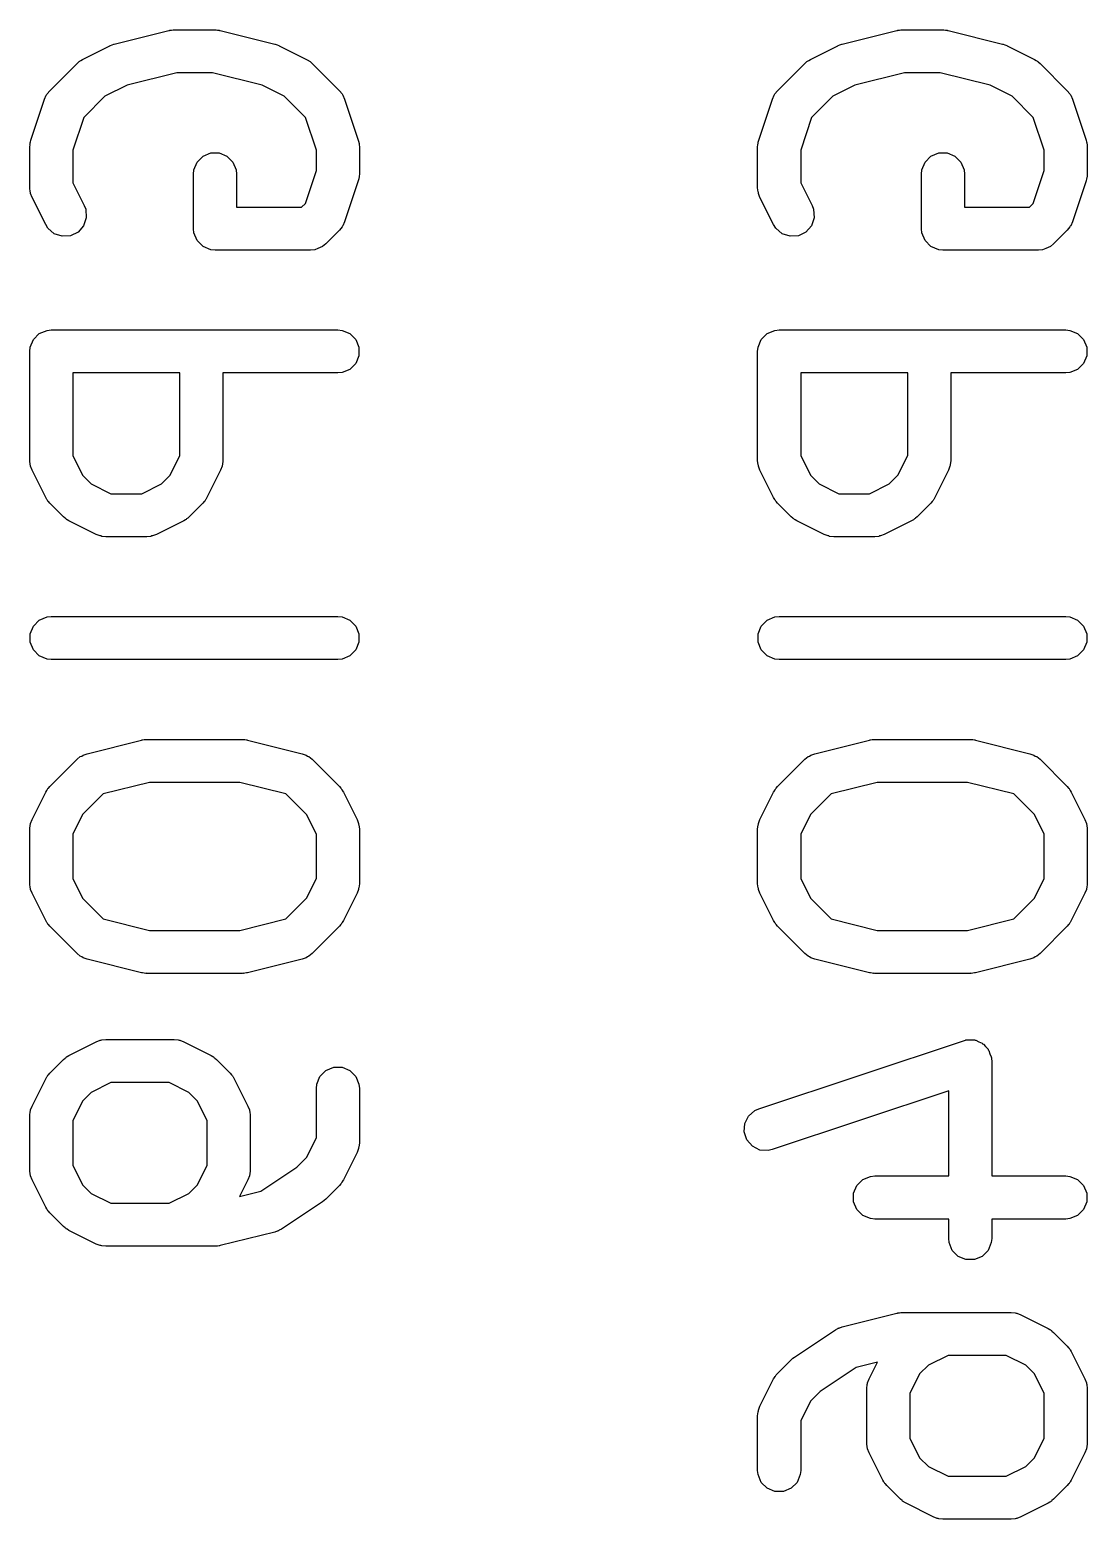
# Model space of a CAD drawing. Extents: x 2.6 to 14.1, y -9.2 to -3.9.
# Drawn here: x 3.5667 to 3.712, y -8.5861 to -8.3815 of the extents above; entities that cross this region are included whole.
import ezdxf

# ---------------------------------------------------------------- set-up
doc = ezdxf.new("R2010")
doc.units = 0
doc.header["$MEASUREMENT"] = 0
doc.layers.add('BLACK', color=7, linetype='CONTINUOUS')

msp = doc.modelspace()

# ---------------------------------------------------------------- linework, layer by layer
at = {"layer": 'BLACK', "linetype": 'CONTINUOUS'}
for p, q in [((3.5783, -8.38346), (3.5858, -8.38158)), ((3.5858, -8.38158), (3.5859, -8.38157)), ((3.5859, -8.38157), (3.58594, -8.38155)), ((3.58594, -8.38155), (3.58616, -8.38153)), ((3.58616, -8.38153), (3.58637, -8.3815)), ((3.58637, -8.3815), (3.58641, -8.3815)), ((3.58641, -8.3815), (3.58652, -8.38149)), ((3.58652, -8.38149), (3.59214, -8.38149)), ((3.59214, -8.38149), (3.59224, -8.3815)), ((3.59224, -8.3815), (3.59228, -8.3815)), ((3.59228, -8.3815), (3.5925, -8.38153)), ((3.5925, -8.38153), (3.59272, -8.38155)), ((3.59272, -8.38155), (3.59276, -8.38157)), ((3.59276, -8.38157), (3.59286, -8.38158)), ((3.59286, -8.38158), (3.60035, -8.38346)), ((3.6783, -8.38346), (3.6858, -8.38158)), ((3.6858, -8.38158), (3.6859, -8.38157)), ((3.6859, -8.38157), (3.68594, -8.38155)), ((3.68594, -8.38155), (3.68616, -8.38153)), ((3.68616, -8.38153), (3.68637, -8.3815)), ((3.68637, -8.3815), (3.68641, -8.3815)), ((3.68641, -8.3815), (3.68652, -8.38149)), ((3.68652, -8.38149), (3.69214, -8.38149)), ((3.69214, -8.38149), (3.69224, -8.3815)), ((3.69224, -8.3815), (3.69228, -8.3815)), ((3.69228, -8.3815), (3.6925, -8.38153)), ((3.6925, -8.38153), (3.69272, -8.38155)), ((3.69272, -8.38155), (3.69276, -8.38157)), ((3.69276, -8.38157), (3.69286, -8.38158)), ((3.69286, -8.38158), (3.70035, -8.38346)), ((3.57395, -8.38556), (3.5777, -8.38368)), ((3.5777, -8.38368), (3.57774, -8.38366)), ((3.57774, -8.38366), (3.57776, -8.38365)), ((3.57776, -8.38365), (3.578, -8.38357)), ((3.578, -8.38357), (3.57824, -8.38347)), ((3.57824, -8.38347), (3.57826, -8.38347)), ((3.57826, -8.38347), (3.5783, -8.38346)), ((3.60035, -8.38346), (3.6004, -8.38347)), ((3.6004, -8.38347), (3.60042, -8.38347)), ((3.60042, -8.38347), (3.60066, -8.38357)), ((3.60066, -8.38357), (3.6009, -8.38365)), ((3.6009, -8.38365), (3.60092, -8.38366)), ((3.60092, -8.38366), (3.60096, -8.38368)), ((3.60096, -8.38368), (3.60471, -8.38556)), ((3.67395, -8.38556), (3.6777, -8.38368)), ((3.6777, -8.38368), (3.67774, -8.38366)), ((3.67774, -8.38366), (3.67776, -8.38365)), ((3.67776, -8.38365), (3.678, -8.38357)), ((3.678, -8.38357), (3.67824, -8.38347)), ((3.67824, -8.38347), (3.67826, -8.38347)), ((3.67826, -8.38347), (3.6783, -8.38346)), ((3.70035, -8.38346), (3.7004, -8.38347)), ((3.7004, -8.38347), (3.70042, -8.38347)), ((3.70042, -8.38347), (3.70066, -8.38357)), ((3.70066, -8.38357), (3.7009, -8.38365)), ((3.7009, -8.38365), (3.70092, -8.38366)), ((3.70092, -8.38366), (3.70096, -8.38368)), ((3.70096, -8.38368), (3.70471, -8.38556)), ((3.57355, -8.38581), (3.57363, -8.38574)), ((3.57363, -8.38574), (3.5737, -8.38571)), ((3.5737, -8.38571), (3.57395, -8.38556)), ((3.60471, -8.38556), (3.60496, -8.38571)), ((3.60496, -8.38571), (3.60503, -8.38574)), ((3.60503, -8.38574), (3.60511, -8.38581)), ((3.67355, -8.38581), (3.67363, -8.38574)), ((3.67363, -8.38574), (3.6737, -8.38571)), ((3.6737, -8.38571), (3.67395, -8.38556)), ((3.70471, -8.38556), (3.70496, -8.38571)), ((3.70496, -8.38571), (3.70503, -8.38574)), ((3.70503, -8.38574), (3.70511, -8.38581)), ((3.56943, -8.38986), (3.57318, -8.38611)), ((3.57318, -8.38611), (3.57341, -8.38592)), ((3.57341, -8.38592), (3.57346, -8.38586)), ((3.57346, -8.38586), (3.57355, -8.38581)), ((3.58688, -8.3874), (3.58005, -8.38911)), ((3.59178, -8.3874), (3.58688, -8.3874)), ((3.59861, -8.38911), (3.59178, -8.3874)), ((3.60511, -8.38581), (3.6052, -8.38586)), ((3.6052, -8.38586), (3.60525, -8.38592)), ((3.60525, -8.38592), (3.60548, -8.38611)), ((3.60548, -8.38611), (3.60923, -8.38986)), ((3.66943, -8.38986), (3.67318, -8.38611)), ((3.67318, -8.38611), (3.67341, -8.38592)), ((3.67341, -8.38592), (3.67346, -8.38586)), ((3.67346, -8.38586), (3.67355, -8.38581)), ((3.68688, -8.3874), (3.68005, -8.38911)), ((3.69178, -8.3874), (3.68688, -8.3874)), ((3.69861, -8.38911), (3.69178, -8.3874)), ((3.70511, -8.38581), (3.7052, -8.38586)), ((3.7052, -8.38586), (3.70525, -8.38592)), ((3.70525, -8.38592), (3.70548, -8.38611)), ((3.70548, -8.38611), (3.70923, -8.38986)), ((3.58005, -8.38911), (3.57702, -8.39062)), ((3.60164, -8.39062), (3.59861, -8.38911)), ((3.68005, -8.38911), (3.67702, -8.39062)), ((3.70164, -8.39062), (3.69861, -8.38911)), ((3.56684, -8.39664), (3.56872, -8.39101)), ((3.56872, -8.39101), (3.56895, -8.39048)), ((3.56895, -8.39048), (3.56902, -8.3904)), ((3.56902, -8.3904), (3.56906, -8.39031)), ((3.56906, -8.39031), (3.56943, -8.38986)), ((3.57702, -8.39062), (3.5741, -8.39354)), ((3.60456, -8.39354), (3.60164, -8.39062)), ((3.60923, -8.38986), (3.60959, -8.39031)), ((3.60959, -8.39031), (3.60963, -8.3904)), ((3.60963, -8.3904), (3.6097, -8.39048)), ((3.6097, -8.39048), (3.60994, -8.39101)), ((3.60994, -8.39101), (3.61181, -8.39664)), ((3.66684, -8.39664), (3.66872, -8.39101)), ((3.66872, -8.39101), (3.66895, -8.39048)), ((3.66895, -8.39048), (3.66902, -8.3904)), ((3.66902, -8.3904), (3.66906, -8.39031)), ((3.66906, -8.39031), (3.66943, -8.38986)), ((3.67702, -8.39062), (3.6741, -8.39354)), ((3.70456, -8.39354), (3.70164, -8.39062)), ((3.70923, -8.38986), (3.70959, -8.39031)), ((3.70959, -8.39031), (3.70963, -8.3904)), ((3.70963, -8.3904), (3.7097, -8.39048)), ((3.7097, -8.39048), (3.70994, -8.39101)), ((3.70994, -8.39101), (3.71181, -8.39664)), ((3.5741, -8.39354), (3.5726, -8.39805)), ((3.60606, -8.39805), (3.60456, -8.39354)), ((3.6741, -8.39354), (3.6726, -8.39805)), ((3.70606, -8.39805), (3.70456, -8.39354)), ((3.56669, -8.39757), (3.56672, -8.39728)), ((3.56669, -8.40319), (3.56669, -8.39757)), ((3.56671, -8.3972), (3.56674, -8.3971)), ((3.56672, -8.39728), (3.56671, -8.3972)), ((3.56674, -8.3971), (3.56675, -8.39699)), ((3.56675, -8.39699), (3.56678, -8.39692)), ((3.56678, -8.39692), (3.56684, -8.39664)), ((3.61181, -8.39664), (3.61188, -8.39692)), ((3.61188, -8.39692), (3.61191, -8.39699)), ((3.61191, -8.39699), (3.61192, -8.3971)), ((3.61192, -8.3971), (3.61194, -8.3972)), ((3.61194, -8.3972), (3.61194, -8.39728)), ((3.61194, -8.39728), (3.61197, -8.39757)), ((3.61197, -8.39757), (3.61197, -8.40132)), ((3.66669, -8.39757), (3.66672, -8.39728)), ((3.66669, -8.40319), (3.66669, -8.39757)), ((3.66671, -8.3972), (3.66674, -8.3971)), ((3.66672, -8.39728), (3.66671, -8.3972)), ((3.66674, -8.3971), (3.66675, -8.39699)), ((3.66675, -8.39699), (3.66678, -8.39692)), ((3.66678, -8.39692), (3.66684, -8.39664)), ((3.71181, -8.39664), (3.71188, -8.39692)), ((3.71188, -8.39692), (3.71191, -8.39699)), ((3.71191, -8.39699), (3.71192, -8.3971)), ((3.71192, -8.3971), (3.71194, -8.3972)), ((3.71194, -8.3972), (3.71194, -8.39728)), ((3.71194, -8.39728), (3.71197, -8.39757)), ((3.71197, -8.39757), (3.71197, -8.40132)), ((3.5726, -8.39805), (3.5726, -8.4025)), ((3.58924, -8.40074), (3.58968, -8.39968)), ((3.58968, -8.39968), (3.5905, -8.39887)), ((3.5905, -8.39887), (3.59156, -8.39842)), ((3.59156, -8.39842), (3.59272, -8.39842)), ((3.59272, -8.39842), (3.59378, -8.39887)), ((3.59378, -8.39887), (3.59459, -8.39968)), ((3.59459, -8.39968), (3.59504, -8.40074)), ((3.60606, -8.40084), (3.60606, -8.39805)), ((3.6726, -8.39805), (3.6726, -8.4025)), ((3.68924, -8.40074), (3.68968, -8.39968)), ((3.68968, -8.39968), (3.6905, -8.39887)), ((3.6905, -8.39887), (3.69156, -8.39842)), ((3.69156, -8.39842), (3.69272, -8.39842)), ((3.69272, -8.39842), (3.69378, -8.39887)), ((3.69378, -8.39887), (3.69459, -8.39968)), ((3.69459, -8.39968), (3.69504, -8.40074)), ((3.70606, -8.40084), (3.70606, -8.39805)), ((3.58919, -8.40132), (3.58924, -8.40074)), ((3.58919, -8.40882), (3.58919, -8.40132)), ((3.59504, -8.40074), (3.59509, -8.40132)), ((3.59509, -8.40132), (3.59509, -8.40587)), ((3.60456, -8.40535), (3.60606, -8.40084)), ((3.61188, -8.40197), (3.61181, -8.40225)), ((3.61191, -8.4019), (3.61188, -8.40197)), ((3.61192, -8.40179), (3.61191, -8.4019)), ((3.61194, -8.40169), (3.61192, -8.40179)), ((3.61197, -8.40132), (3.61194, -8.40161)), ((3.61194, -8.40161), (3.61194, -8.40169)), ((3.68919, -8.40132), (3.68924, -8.40074)), ((3.68919, -8.40882), (3.68919, -8.40132)), ((3.69504, -8.40074), (3.69509, -8.40132)), ((3.69509, -8.40132), (3.69509, -8.40587)), ((3.70456, -8.40535), (3.70606, -8.40084)), ((3.71188, -8.40197), (3.71181, -8.40225)), ((3.71191, -8.4019), (3.71188, -8.40197)), ((3.71192, -8.40179), (3.71191, -8.4019)), ((3.71194, -8.40169), (3.71192, -8.40179)), ((3.71197, -8.40132), (3.71194, -8.40161)), ((3.71194, -8.40161), (3.71194, -8.40169)), ((3.56675, -8.40377), (3.56669, -8.40319)), ((3.56679, -8.40387), (3.56675, -8.40377)), ((3.56679, -8.40397), (3.56679, -8.40387)), ((3.567, -8.40452), (3.56679, -8.40397)), ((3.5726, -8.4025), (3.57416, -8.40562)), ((3.61181, -8.40225), (3.60994, -8.40788)), ((3.66675, -8.40377), (3.66669, -8.40319)), ((3.66679, -8.40387), (3.66675, -8.40377)), ((3.66679, -8.40397), (3.66679, -8.40387)), ((3.667, -8.40452), (3.66679, -8.40397)), ((3.6726, -8.4025), (3.67416, -8.40562)), ((3.71181, -8.40225), (3.70994, -8.40788)), ((3.56888, -8.40826), (3.567, -8.40452)), ((3.57416, -8.40562), (3.57437, -8.40616)), ((3.57437, -8.40616), (3.57445, -8.40731)), ((3.59509, -8.40587), (3.60404, -8.40587)), ((3.60404, -8.40587), (3.60456, -8.40535)), ((3.66888, -8.40826), (3.667, -8.40452)), ((3.67416, -8.40562), (3.67437, -8.40616)), ((3.67437, -8.40616), (3.67445, -8.40731)), ((3.69509, -8.40587), (3.70404, -8.40587)), ((3.70404, -8.40587), (3.70456, -8.40535)), ((3.56918, -8.40875), (3.56888, -8.40826)), ((3.57445, -8.40731), (3.57408, -8.40841)), ((3.60994, -8.40788), (3.6097, -8.40841)), ((3.66918, -8.40875), (3.66888, -8.40826)), ((3.67445, -8.40731), (3.67408, -8.40841)), ((3.70994, -8.40788), (3.7097, -8.40841)), ((3.57005, -8.40951), (3.56918, -8.40875)), ((3.57115, -8.40987), (3.57005, -8.40951)), ((3.5723, -8.40979), (3.57115, -8.40987)), ((3.57333, -8.40928), (3.5723, -8.40979)), ((3.57408, -8.40841), (3.57333, -8.40928)), ((3.58924, -8.4094), (3.58919, -8.40882)), ((3.58968, -8.41046), (3.58924, -8.4094)), ((3.58924, -8.4094), (3.58924, -8.4094)), ((3.60923, -8.40903), (3.60735, -8.41091)), ((3.60959, -8.40858), (3.60923, -8.40903)), ((3.60963, -8.40849), (3.60959, -8.40858)), ((3.6097, -8.40841), (3.60963, -8.40849)), ((3.67005, -8.40951), (3.66918, -8.40875)), ((3.67115, -8.40987), (3.67005, -8.40951)), ((3.6723, -8.40979), (3.67115, -8.40987)), ((3.67333, -8.40928), (3.6723, -8.40979)), ((3.67408, -8.40841), (3.67333, -8.40928)), ((3.68924, -8.4094), (3.68919, -8.40882)), ((3.68968, -8.41046), (3.68924, -8.4094)), ((3.68924, -8.4094), (3.68924, -8.4094)), ((3.70923, -8.40903), (3.70735, -8.41091)), ((3.70959, -8.40858), (3.70923, -8.40903)), ((3.70963, -8.40849), (3.70959, -8.40858)), ((3.7097, -8.40841), (3.70963, -8.40849)), ((3.5905, -8.41127), (3.58968, -8.41046)), ((3.59156, -8.41172), (3.5905, -8.41127)), ((3.59214, -8.41177), (3.59156, -8.41172)), ((3.60526, -8.41177), (3.59214, -8.41177)), ((3.60584, -8.41172), (3.60526, -8.41177)), ((3.60628, -8.41153), (3.60584, -8.41172)), ((3.6069, -8.41127), (3.60628, -8.41153)), ((3.60735, -8.41091), (3.6069, -8.41127)), ((3.6905, -8.41127), (3.68968, -8.41046)), ((3.69156, -8.41172), (3.6905, -8.41127)), ((3.69214, -8.41177), (3.69156, -8.41172)), ((3.70526, -8.41177), (3.69214, -8.41177)), ((3.70584, -8.41172), (3.70526, -8.41177)), ((3.70628, -8.41153), (3.70584, -8.41172)), ((3.7069, -8.41127), (3.70628, -8.41153)), ((3.70735, -8.41091), (3.7069, -8.41127)), ((3.56675, -8.42512), (3.56719, -8.42405)), ((3.56719, -8.42405), (3.568, -8.42324)), ((3.568, -8.42324), (3.56907, -8.4228)), ((3.56907, -8.4228), (3.56964, -8.42274)), ((3.56964, -8.42274), (3.60901, -8.42274)), ((3.60901, -8.42274), (3.60959, -8.4228)), ((3.60959, -8.4228), (3.61065, -8.42324)), ((3.61065, -8.42324), (3.61147, -8.42405)), ((3.61147, -8.42405), (3.61191, -8.42512)), ((3.66675, -8.42512), (3.66719, -8.42405)), ((3.66719, -8.42405), (3.668, -8.42324)), ((3.668, -8.42324), (3.66907, -8.4228)), ((3.66907, -8.4228), (3.66964, -8.42274)), ((3.66964, -8.42274), (3.70901, -8.42274)), ((3.70901, -8.42274), (3.70959, -8.4228)), ((3.70959, -8.4228), (3.71065, -8.42324)), ((3.71065, -8.42324), (3.71147, -8.42405)), ((3.71147, -8.42405), (3.71191, -8.42512)), ((3.56669, -8.42569), (3.56675, -8.42512)), ((3.56669, -8.44069), (3.56669, -8.42569)), ((3.61191, -8.42627), (3.61147, -8.42733)), ((3.61191, -8.42512), (3.61191, -8.42627)), ((3.66669, -8.42569), (3.66675, -8.42512)), ((3.66669, -8.44069), (3.66669, -8.42569)), ((3.71191, -8.42627), (3.71147, -8.42733)), ((3.71191, -8.42512), (3.71191, -8.42627)), ((3.58731, -8.42864), (3.5726, -8.42864)), ((3.5726, -8.42864), (3.5726, -8.43999)), ((3.58731, -8.43999), (3.58731, -8.42864)), ((3.60901, -8.42864), (3.59322, -8.42864)), ((3.59322, -8.42864), (3.59322, -8.44069)), ((3.60959, -8.42859), (3.60901, -8.42864)), ((3.61065, -8.42815), (3.60959, -8.42859)), ((3.61147, -8.42733), (3.61065, -8.42815)), ((3.68731, -8.42864), (3.6726, -8.42864)), ((3.6726, -8.42864), (3.6726, -8.43999)), ((3.68731, -8.43999), (3.68731, -8.42864)), ((3.70901, -8.42864), (3.69322, -8.42864)), ((3.69322, -8.42864), (3.69322, -8.44069)), ((3.70959, -8.42859), (3.70901, -8.42864)), ((3.71065, -8.42815), (3.70959, -8.42859)), ((3.71147, -8.42733), (3.71065, -8.42815)), ((3.56675, -8.44127), (3.56669, -8.44069)), ((3.5726, -8.43999), (3.57394, -8.44269)), ((3.58596, -8.44269), (3.58731, -8.43999)), ((3.59322, -8.44069), (3.59316, -8.44127)), ((3.66675, -8.44127), (3.66669, -8.44069)), ((3.6726, -8.43999), (3.67394, -8.44269)), ((3.68596, -8.44269), (3.68731, -8.43999)), ((3.69322, -8.44069), (3.69316, -8.44127)), ((3.56679, -8.44136), (3.56675, -8.44127)), ((3.56679, -8.44147), (3.56679, -8.44136)), ((3.567, -8.44201), (3.56679, -8.44147)), ((3.56888, -8.44576), (3.567, -8.44201)), ((3.57394, -8.44269), (3.57514, -8.44389)), ((3.58477, -8.44389), (3.58596, -8.44269)), ((3.59291, -8.44201), (3.59103, -8.44576)), ((3.59311, -8.44147), (3.59291, -8.44201)), ((3.59312, -8.44136), (3.59311, -8.44147)), ((3.59316, -8.44127), (3.59312, -8.44136)), ((3.66679, -8.44136), (3.66675, -8.44127)), ((3.66679, -8.44147), (3.66679, -8.44136)), ((3.667, -8.44201), (3.66679, -8.44147)), ((3.66888, -8.44576), (3.667, -8.44201)), ((3.67394, -8.44269), (3.67514, -8.44389)), ((3.68477, -8.44389), (3.68596, -8.44269)), ((3.69291, -8.44201), (3.69103, -8.44576)), ((3.69311, -8.44147), (3.69291, -8.44201)), ((3.69312, -8.44136), (3.69311, -8.44147)), ((3.69316, -8.44127), (3.69312, -8.44136)), ((3.57514, -8.44389), (3.57784, -8.44524)), ((3.58207, -8.44524), (3.58477, -8.44389)), ((3.67514, -8.44389), (3.67784, -8.44524)), ((3.68207, -8.44524), (3.68477, -8.44389)), ((3.56903, -8.44601), (3.56888, -8.44576)), ((3.56906, -8.44608), (3.56903, -8.44601)), ((3.56913, -8.44616), (3.56906, -8.44608)), ((3.56918, -8.44625), (3.56913, -8.44616)), ((3.56924, -8.4463), (3.56918, -8.44625)), ((3.56943, -8.44653), (3.56924, -8.4463)), ((3.5713, -8.4484), (3.56943, -8.44653)), ((3.57784, -8.44524), (3.58207, -8.44524)), ((3.59048, -8.44653), (3.5886, -8.4484)), ((3.59066, -8.4463), (3.59048, -8.44653)), ((3.59072, -8.44625), (3.59066, -8.4463)), ((3.59078, -8.44616), (3.59072, -8.44625)), ((3.59085, -8.44608), (3.59078, -8.44616)), ((3.59088, -8.44601), (3.59085, -8.44608)), ((3.59103, -8.44576), (3.59088, -8.44601)), ((3.66903, -8.44601), (3.66888, -8.44576)), ((3.66906, -8.44608), (3.66903, -8.44601)), ((3.66913, -8.44616), (3.66906, -8.44608)), ((3.66918, -8.44625), (3.66913, -8.44616)), ((3.66924, -8.4463), (3.66918, -8.44625)), ((3.66943, -8.44653), (3.66924, -8.4463)), ((3.6713, -8.4484), (3.66943, -8.44653)), ((3.67784, -8.44524), (3.68207, -8.44524)), ((3.69048, -8.44653), (3.6886, -8.4484)), ((3.69066, -8.4463), (3.69048, -8.44653)), ((3.69072, -8.44625), (3.69066, -8.4463)), ((3.69078, -8.44616), (3.69072, -8.44625)), ((3.69085, -8.44608), (3.69078, -8.44616)), ((3.69088, -8.44601), (3.69085, -8.44608)), ((3.69103, -8.44576), (3.69088, -8.44601)), ((3.57153, -8.44859), (3.5713, -8.4484)), ((3.57158, -8.44865), (3.57153, -8.44859)), ((3.57167, -8.4487), (3.57158, -8.44865)), ((3.57175, -8.44877), (3.57167, -8.4487)), ((3.57182, -8.4488), (3.57175, -8.44877)), ((3.57207, -8.44896), (3.57182, -8.4488)), ((3.57582, -8.45083), (3.57207, -8.44896)), ((3.58784, -8.44896), (3.58409, -8.45083)), ((3.58808, -8.4488), (3.58784, -8.44896)), ((3.58816, -8.44877), (3.58808, -8.4488)), ((3.58824, -8.4487), (3.58816, -8.44877)), ((3.58833, -8.44865), (3.58824, -8.4487)), ((3.58838, -8.44859), (3.58833, -8.44865)), ((3.5886, -8.4484), (3.58838, -8.44859)), ((3.67153, -8.44859), (3.6713, -8.4484)), ((3.67158, -8.44865), (3.67153, -8.44859)), ((3.67167, -8.4487), (3.67158, -8.44865)), ((3.67175, -8.44877), (3.67167, -8.4487)), ((3.67182, -8.4488), (3.67175, -8.44877)), ((3.67207, -8.44896), (3.67182, -8.4488)), ((3.67582, -8.45083), (3.67207, -8.44896)), ((3.68784, -8.44896), (3.68409, -8.45083)), ((3.68808, -8.4488), (3.68784, -8.44896)), ((3.68816, -8.44877), (3.68808, -8.4488)), ((3.68824, -8.4487), (3.68816, -8.44877)), ((3.68833, -8.44865), (3.68824, -8.4487)), ((3.68838, -8.44859), (3.68833, -8.44865)), ((3.6886, -8.4484), (3.68838, -8.44859)), ((3.57636, -8.45104), (3.57582, -8.45083)), ((3.57647, -8.45104), (3.57636, -8.45104)), ((3.57657, -8.45109), (3.57647, -8.45104)), ((3.57714, -8.45114), (3.57657, -8.45109)), ((3.58277, -8.45114), (3.57714, -8.45114)), ((3.58334, -8.45109), (3.58277, -8.45114)), ((3.58344, -8.45104), (3.58334, -8.45109)), ((3.58355, -8.45104), (3.58344, -8.45104)), ((3.58409, -8.45083), (3.58355, -8.45104)), ((3.67636, -8.45104), (3.67582, -8.45083)), ((3.67647, -8.45104), (3.67636, -8.45104)), ((3.67657, -8.45109), (3.67647, -8.45104)), ((3.67714, -8.45114), (3.67657, -8.45109)), ((3.68277, -8.45114), (3.67714, -8.45114)), ((3.68334, -8.45109), (3.68277, -8.45114)), ((3.68344, -8.45104), (3.68334, -8.45109)), ((3.68355, -8.45104), (3.68344, -8.45104)), ((3.68409, -8.45083), (3.68355, -8.45104)), ((3.56675, -8.46449), (3.56719, -8.46342)), ((3.56719, -8.46342), (3.568, -8.46261)), ((3.568, -8.46261), (3.56907, -8.46217)), ((3.56907, -8.46217), (3.56964, -8.46211)), ((3.56964, -8.46211), (3.60901, -8.46211)), ((3.60901, -8.46211), (3.60959, -8.46217)), ((3.60959, -8.46217), (3.61065, -8.46261)), ((3.61065, -8.46261), (3.61147, -8.46342)), ((3.61147, -8.46342), (3.61191, -8.46449)), ((3.66675, -8.46449), (3.66719, -8.46342)), ((3.66719, -8.46342), (3.668, -8.46261)), ((3.668, -8.46261), (3.66907, -8.46217)), ((3.66907, -8.46217), (3.66964, -8.46211)), ((3.66964, -8.46211), (3.70901, -8.46211)), ((3.70901, -8.46211), (3.70959, -8.46217)), ((3.70959, -8.46217), (3.71065, -8.46261)), ((3.71065, -8.46261), (3.71147, -8.46342)), ((3.71147, -8.46342), (3.71191, -8.46449)), ((3.56675, -8.46564), (3.56675, -8.46449)), ((3.61191, -8.46449), (3.61191, -8.46564)), ((3.66675, -8.46564), (3.66675, -8.46449)), ((3.71191, -8.46449), (3.71191, -8.46564)), ((3.56719, -8.4667), (3.56675, -8.46564)), ((3.568, -8.46752), (3.56719, -8.4667)), ((3.56907, -8.46796), (3.568, -8.46752)), ((3.61065, -8.46752), (3.60959, -8.46796)), ((3.61147, -8.4667), (3.61065, -8.46752)), ((3.61191, -8.46564), (3.61147, -8.4667)), ((3.66719, -8.4667), (3.66675, -8.46564)), ((3.668, -8.46752), (3.66719, -8.4667)), ((3.66907, -8.46796), (3.668, -8.46752)), ((3.71065, -8.46752), (3.70959, -8.46796)), ((3.71147, -8.4667), (3.71065, -8.46752)), ((3.71191, -8.46564), (3.71147, -8.4667)), ((3.56964, -8.46801), (3.56907, -8.46796)), ((3.60901, -8.46801), (3.56964, -8.46801)), ((3.60959, -8.46796), (3.60901, -8.46801)), ((3.66964, -8.46801), (3.66907, -8.46796)), ((3.70901, -8.46801), (3.66964, -8.46801)), ((3.70959, -8.46796), (3.70901, -8.46801)), ((3.57455, -8.48095), (3.58205, -8.47907)), ((3.58205, -8.47907), (3.58215, -8.47906)), ((3.58215, -8.47906), (3.58219, -8.47904)), ((3.58219, -8.47904), (3.58241, -8.47902)), ((3.58241, -8.47902), (3.58262, -8.47899)), ((3.58262, -8.47899), (3.58267, -8.47899)), ((3.58267, -8.47899), (3.58277, -8.47898)), ((3.58277, -8.47898), (3.59589, -8.47898)), ((3.59589, -8.47898), (3.59599, -8.47899)), ((3.59599, -8.47899), (3.59603, -8.47899)), ((3.59603, -8.47899), (3.59625, -8.47902)), ((3.59625, -8.47902), (3.59647, -8.47904)), ((3.59647, -8.47904), (3.59651, -8.47906)), ((3.59651, -8.47906), (3.59661, -8.47907)), ((3.59661, -8.47907), (3.6041, -8.48095)), ((3.67455, -8.48095), (3.68205, -8.47907)), ((3.68205, -8.47907), (3.68215, -8.47906)), ((3.68215, -8.47906), (3.68219, -8.47904)), ((3.68219, -8.47904), (3.68241, -8.47902)), ((3.68241, -8.47902), (3.68262, -8.47899)), ((3.68262, -8.47899), (3.68267, -8.47899)), ((3.68267, -8.47899), (3.68277, -8.47898)), ((3.68277, -8.47898), (3.69589, -8.47898)), ((3.69589, -8.47898), (3.69599, -8.47899)), ((3.69599, -8.47899), (3.69603, -8.47899)), ((3.69603, -8.47899), (3.69625, -8.47902)), ((3.69625, -8.47902), (3.69647, -8.47904)), ((3.69647, -8.47904), (3.69651, -8.47906)), ((3.69651, -8.47906), (3.69661, -8.47907)), ((3.69661, -8.47907), (3.7041, -8.48095)), ((3.56943, -8.48547), (3.57318, -8.48172)), ((3.57318, -8.48172), (3.57363, -8.48135)), ((3.57363, -8.48135), (3.57383, -8.48127)), ((3.57383, -8.48127), (3.57401, -8.48114)), ((3.57401, -8.48114), (3.57455, -8.48095)), ((3.6041, -8.48095), (3.60465, -8.48114)), ((3.60465, -8.48114), (3.60483, -8.48127)), ((3.60483, -8.48127), (3.60503, -8.48135)), ((3.60503, -8.48135), (3.60548, -8.48172)), ((3.60548, -8.48172), (3.60923, -8.48547)), ((3.66943, -8.48547), (3.67318, -8.48172)), ((3.67318, -8.48172), (3.67363, -8.48135)), ((3.67363, -8.48135), (3.67383, -8.48127)), ((3.67383, -8.48127), (3.67401, -8.48114)), ((3.67401, -8.48114), (3.67455, -8.48095)), ((3.7041, -8.48095), (3.70465, -8.48114)), ((3.70465, -8.48114), (3.70483, -8.48127)), ((3.70483, -8.48127), (3.70503, -8.48135)), ((3.70503, -8.48135), (3.70548, -8.48172)), ((3.70548, -8.48172), (3.70923, -8.48547)), ((3.56888, -8.48624), (3.56903, -8.48599)), ((3.56903, -8.48599), (3.56906, -8.48592)), ((3.56906, -8.48592), (3.56913, -8.48584)), ((3.56913, -8.48584), (3.56918, -8.48575)), ((3.56918, -8.48575), (3.56924, -8.4857)), ((3.56924, -8.4857), (3.56943, -8.48547)), ((3.58313, -8.48489), (3.57678, -8.48648)), ((3.59553, -8.48489), (3.58313, -8.48489)), ((3.60188, -8.48648), (3.59553, -8.48489)), ((3.60923, -8.48547), (3.60941, -8.4857)), ((3.60941, -8.4857), (3.60947, -8.48575)), ((3.60947, -8.48575), (3.60953, -8.48584)), ((3.60953, -8.48584), (3.60959, -8.48592)), ((3.60959, -8.48592), (3.60962, -8.48599)), ((3.60962, -8.48599), (3.60978, -8.48624)), ((3.66888, -8.48624), (3.66903, -8.48599)), ((3.66903, -8.48599), (3.66906, -8.48592)), ((3.66906, -8.48592), (3.66913, -8.48584)), ((3.66913, -8.48584), (3.66918, -8.48575)), ((3.66918, -8.48575), (3.66924, -8.4857)), ((3.66924, -8.4857), (3.66943, -8.48547)), ((3.68313, -8.48489), (3.67678, -8.48648)), ((3.69553, -8.48489), (3.68313, -8.48489)), ((3.70188, -8.48648), (3.69553, -8.48489)), ((3.70923, -8.48547), (3.70941, -8.4857)), ((3.70941, -8.4857), (3.70947, -8.48575)), ((3.70947, -8.48575), (3.70953, -8.48584)), ((3.70953, -8.48584), (3.70959, -8.48592)), ((3.70959, -8.48592), (3.70962, -8.48599)), ((3.70962, -8.48599), (3.70978, -8.48624)), ((3.567, -8.48999), (3.56888, -8.48624)), ((3.57678, -8.48648), (3.57394, -8.48931)), ((3.60471, -8.48931), (3.60188, -8.48648)), ((3.60978, -8.48624), (3.61165, -8.48999)), ((3.667, -8.48999), (3.66888, -8.48624)), ((3.67678, -8.48648), (3.67394, -8.48931)), ((3.70471, -8.48931), (3.70188, -8.48648)), ((3.70978, -8.48624), (3.71165, -8.48999)), ((3.56679, -8.49053), (3.567, -8.48999)), ((3.57394, -8.48931), (3.5726, -8.49201)), ((3.60606, -8.49201), (3.60471, -8.48931)), ((3.61165, -8.48999), (3.61186, -8.49053)), ((3.66679, -8.49053), (3.667, -8.48999)), ((3.67394, -8.48931), (3.6726, -8.49201)), ((3.70606, -8.49201), (3.70471, -8.48931)), ((3.71165, -8.48999), (3.71186, -8.49053)), ((3.56669, -8.49131), (3.56675, -8.49073)), ((3.56669, -8.49881), (3.56669, -8.49131)), ((3.56675, -8.49073), (3.56679, -8.49063)), ((3.56679, -8.49063), (3.56679, -8.49053)), ((3.5726, -8.49201), (3.5726, -8.49811)), ((3.60606, -8.49811), (3.60606, -8.49201)), ((3.61186, -8.49053), (3.61187, -8.49063)), ((3.61187, -8.49063), (3.61191, -8.49073)), ((3.61191, -8.49073), (3.61197, -8.49131)), ((3.61197, -8.49131), (3.61197, -8.49881)), ((3.66669, -8.49131), (3.66675, -8.49073)), ((3.66669, -8.49881), (3.66669, -8.49131)), ((3.66675, -8.49073), (3.66679, -8.49063)), ((3.66679, -8.49063), (3.66679, -8.49053)), ((3.6726, -8.49201), (3.6726, -8.49811)), ((3.70606, -8.49811), (3.70606, -8.49201)), ((3.71186, -8.49053), (3.71187, -8.49063)), ((3.71187, -8.49063), (3.71191, -8.49073)), ((3.71191, -8.49073), (3.71197, -8.49131)), ((3.71197, -8.49131), (3.71197, -8.49881)), ((3.5726, -8.49811), (3.57394, -8.50081)), ((3.60471, -8.50081), (3.60606, -8.49811)), ((3.6726, -8.49811), (3.67394, -8.50081)), ((3.70471, -8.50081), (3.70606, -8.49811)), ((3.56675, -8.49938), (3.56669, -8.49881)), ((3.56679, -8.49948), (3.56675, -8.49938)), ((3.56679, -8.49959), (3.56679, -8.49948)), ((3.567, -8.50013), (3.56679, -8.49959)), ((3.56888, -8.50388), (3.567, -8.50013)), ((3.61165, -8.50013), (3.60978, -8.50388)), ((3.61186, -8.49959), (3.61165, -8.50013)), ((3.61187, -8.49948), (3.61186, -8.49959)), ((3.61191, -8.49938), (3.61187, -8.49948)), ((3.61197, -8.49881), (3.61191, -8.49938)), ((3.66675, -8.49938), (3.66669, -8.49881)), ((3.66679, -8.49948), (3.66675, -8.49938)), ((3.66679, -8.49959), (3.66679, -8.49948)), ((3.667, -8.50013), (3.66679, -8.49959)), ((3.66888, -8.50388), (3.667, -8.50013)), ((3.71165, -8.50013), (3.70978, -8.50388)), ((3.71186, -8.49959), (3.71165, -8.50013)), ((3.71187, -8.49948), (3.71186, -8.49959)), ((3.71191, -8.49938), (3.71187, -8.49948)), ((3.71197, -8.49881), (3.71191, -8.49938)), ((3.57394, -8.50081), (3.57678, -8.50364)), ((3.60188, -8.50364), (3.60471, -8.50081)), ((3.67394, -8.50081), (3.67678, -8.50364)), ((3.70188, -8.50364), (3.70471, -8.50081)), ((3.56903, -8.50413), (3.56888, -8.50388)), ((3.56906, -8.5042), (3.56903, -8.50413)), ((3.56913, -8.50428), (3.56906, -8.5042)), ((3.56918, -8.50437), (3.56913, -8.50428)), ((3.56924, -8.50442), (3.56918, -8.50437)), ((3.56943, -8.50465), (3.56924, -8.50442)), ((3.57678, -8.50364), (3.58313, -8.50523)), ((3.59553, -8.50523), (3.60188, -8.50364)), ((3.60941, -8.50442), (3.60923, -8.50465)), ((3.60947, -8.50437), (3.60941, -8.50442)), ((3.60953, -8.50428), (3.60947, -8.50437)), ((3.60959, -8.5042), (3.60953, -8.50428)), ((3.60962, -8.50413), (3.60959, -8.5042)), ((3.60978, -8.50388), (3.60962, -8.50413)), ((3.66903, -8.50413), (3.66888, -8.50388)), ((3.66906, -8.5042), (3.66903, -8.50413)), ((3.66913, -8.50428), (3.66906, -8.5042)), ((3.66918, -8.50437), (3.66913, -8.50428)), ((3.66924, -8.50442), (3.66918, -8.50437)), ((3.66943, -8.50465), (3.66924, -8.50442)), ((3.67678, -8.50364), (3.68313, -8.50523)), ((3.69553, -8.50523), (3.70188, -8.50364)), ((3.70941, -8.50442), (3.70923, -8.50465)), ((3.70947, -8.50437), (3.70941, -8.50442)), ((3.70953, -8.50428), (3.70947, -8.50437)), ((3.70959, -8.5042), (3.70953, -8.50428)), ((3.70962, -8.50413), (3.70959, -8.5042)), ((3.70978, -8.50388), (3.70962, -8.50413)), ((3.57318, -8.50839), (3.56943, -8.50465)), ((3.58313, -8.50523), (3.59553, -8.50523)), ((3.60923, -8.50465), (3.60548, -8.50839)), ((3.67318, -8.50839), (3.66943, -8.50465)), ((3.68313, -8.50523), (3.69553, -8.50523)), ((3.70923, -8.50465), (3.70548, -8.50839)), ((3.57363, -8.50876), (3.57318, -8.50839)), ((3.60548, -8.50839), (3.60503, -8.50876)), ((3.67363, -8.50876), (3.67318, -8.50839)), ((3.70548, -8.50839), (3.70503, -8.50876)), ((3.57383, -8.50885), (3.57363, -8.50876)), ((3.57401, -8.50898), (3.57383, -8.50885)), ((3.57455, -8.50917), (3.57401, -8.50898)), ((3.58205, -8.51105), (3.57455, -8.50917)), ((3.6041, -8.50917), (3.59661, -8.51105)), ((3.60465, -8.50898), (3.6041, -8.50917)), ((3.60483, -8.50885), (3.60465, -8.50898)), ((3.60503, -8.50876), (3.60483, -8.50885)), ((3.67383, -8.50885), (3.67363, -8.50876)), ((3.67401, -8.50898), (3.67383, -8.50885)), ((3.67455, -8.50917), (3.67401, -8.50898)), ((3.68205, -8.51105), (3.67455, -8.50917)), ((3.7041, -8.50917), (3.69661, -8.51105)), ((3.70465, -8.50898), (3.7041, -8.50917)), ((3.70483, -8.50885), (3.70465, -8.50898)), ((3.70503, -8.50876), (3.70483, -8.50885)), ((3.58215, -8.51106), (3.58205, -8.51105)), ((3.58219, -8.51108), (3.58215, -8.51106)), ((3.58241, -8.5111), (3.58219, -8.51108)), ((3.58262, -8.51113), (3.58241, -8.5111)), ((3.58267, -8.51112), (3.58262, -8.51113)), ((3.58277, -8.51113), (3.58267, -8.51112)), ((3.59589, -8.51113), (3.58277, -8.51113)), ((3.59599, -8.51112), (3.59589, -8.51113)), ((3.59603, -8.51113), (3.59599, -8.51112)), ((3.59625, -8.5111), (3.59603, -8.51113)), ((3.59647, -8.51108), (3.59625, -8.5111)), ((3.59651, -8.51106), (3.59647, -8.51108)), ((3.59661, -8.51105), (3.59651, -8.51106)), ((3.68215, -8.51106), (3.68205, -8.51105)), ((3.68219, -8.51108), (3.68215, -8.51106)), ((3.68241, -8.5111), (3.68219, -8.51108)), ((3.68262, -8.51113), (3.68241, -8.5111)), ((3.68267, -8.51112), (3.68262, -8.51113)), ((3.68277, -8.51113), (3.68267, -8.51112)), ((3.69589, -8.51113), (3.68277, -8.51113)), ((3.69599, -8.51112), (3.69589, -8.51113)), ((3.69603, -8.51113), (3.69599, -8.51112)), ((3.69625, -8.5111), (3.69603, -8.51113)), ((3.69647, -8.51108), (3.69625, -8.5111)), ((3.69651, -8.51106), (3.69647, -8.51108)), ((3.69661, -8.51105), (3.69651, -8.51106)), ((3.57207, -8.52241), (3.57582, -8.52054)), ((3.57582, -8.52054), (3.57636, -8.52033)), ((3.57636, -8.52033), (3.57647, -8.52032)), ((3.57647, -8.52032), (3.57657, -8.52028)), ((3.57657, -8.52028), (3.57714, -8.52023)), ((3.57714, -8.52023), (3.58652, -8.52023)), ((3.58652, -8.52023), (3.58709, -8.52028)), ((3.58709, -8.52028), (3.58719, -8.52032)), ((3.58719, -8.52032), (3.5873, -8.52033)), ((3.5873, -8.52033), (3.58784, -8.52054)), ((3.58784, -8.52054), (3.59159, -8.52241)), ((3.66683, -8.52975), (3.69496, -8.52038)), ((3.69496, -8.52038), (3.69524, -8.52031)), ((3.69524, -8.52031), (3.69531, -8.52028)), ((3.69531, -8.52028), (3.69537, -8.52028)), ((3.69537, -8.52028), (3.69552, -8.52025)), ((3.69552, -8.52025), (3.69599, -8.52028)), ((3.69599, -8.52028), (3.69647, -8.52028)), ((3.69647, -8.52028), (3.69656, -8.52032)), ((3.69656, -8.52032), (3.69667, -8.52033)), ((3.69667, -8.52033), (3.69709, -8.52054)), ((3.69709, -8.52054), (3.69753, -8.52072)), ((3.69753, -8.52072), (3.6976, -8.5208)), ((3.6976, -8.5208), (3.6977, -8.52085)), ((3.5713, -8.52297), (3.57153, -8.52278)), ((3.57153, -8.52278), (3.57158, -8.52272)), ((3.57158, -8.52272), (3.57167, -8.52267)), ((3.57167, -8.52267), (3.57175, -8.5226)), ((3.57175, -8.5226), (3.57182, -8.52257)), ((3.57182, -8.52257), (3.57207, -8.52241)), ((3.59159, -8.52241), (3.59183, -8.52257)), ((3.59183, -8.52257), (3.59191, -8.5226)), ((3.59191, -8.5226), (3.59199, -8.52267)), ((3.59199, -8.52267), (3.59208, -8.52272)), ((3.59208, -8.52272), (3.59213, -8.52278)), ((3.59213, -8.52278), (3.59235, -8.52297)), ((3.6977, -8.52085), (3.69801, -8.5212)), ((3.69801, -8.5212), (3.69834, -8.52154)), ((3.69834, -8.52154), (3.69838, -8.52164)), ((3.69838, -8.52164), (3.69845, -8.52172)), ((3.69845, -8.52172), (3.6986, -8.52217)), ((3.6986, -8.52217), (3.69879, -8.5226)), ((3.69879, -8.5226), (3.6988, -8.52275)), ((3.6988, -8.52275), (3.69882, -8.52281)), ((3.69882, -8.52281), (3.69881, -8.52289)), ((3.56924, -8.52507), (3.56943, -8.52484)), ((3.56943, -8.52484), (3.5713, -8.52297)), ((3.59235, -8.52297), (3.59423, -8.52484)), ((3.59423, -8.52484), (3.59441, -8.52507)), ((3.60656, -8.52529), (3.60737, -8.52447)), ((3.60737, -8.52447), (3.60844, -8.52403)), ((3.60844, -8.52403), (3.60959, -8.52403)), ((3.60959, -8.52403), (3.61065, -8.52447)), ((3.61065, -8.52447), (3.61147, -8.52529)), ((3.69881, -8.52289), (3.69884, -8.52318)), ((3.69884, -8.52318), (3.69884, -8.53897)), ((3.567, -8.52936), (3.56888, -8.52561)), ((3.56888, -8.52561), (3.56903, -8.52536)), ((3.56903, -8.52536), (3.56906, -8.52529)), ((3.56906, -8.52529), (3.56913, -8.52521)), ((3.56913, -8.52521), (3.56918, -8.52512)), ((3.56918, -8.52512), (3.56924, -8.52507)), ((3.57784, -8.52613), (3.57514, -8.52748)), ((3.58582, -8.52613), (3.57784, -8.52613)), ((3.58852, -8.52748), (3.58582, -8.52613)), ((3.59441, -8.52507), (3.59447, -8.52512)), ((3.59447, -8.52512), (3.59453, -8.52521)), ((3.59453, -8.52521), (3.59459, -8.52529)), ((3.59459, -8.52529), (3.59462, -8.52536)), ((3.59462, -8.52536), (3.59478, -8.52561)), ((3.59478, -8.52561), (3.59666, -8.52936)), ((3.60606, -8.52693), (3.60612, -8.52635)), ((3.60606, -8.53373), (3.60606, -8.52693)), ((3.60612, -8.52635), (3.60656, -8.52529)), ((3.61147, -8.52529), (3.61191, -8.52635)), ((3.61191, -8.52635), (3.61197, -8.52693)), ((3.61197, -8.52693), (3.61197, -8.53443)), ((3.57394, -8.52868), (3.5726, -8.53138)), ((3.57514, -8.52748), (3.57394, -8.52868)), ((3.58971, -8.52868), (3.58852, -8.52748)), ((3.59106, -8.53138), (3.58971, -8.52868)), ((3.69294, -8.52728), (3.6687, -8.53535)), ((3.69294, -8.53897), (3.69294, -8.52728)), ((3.56669, -8.53068), (3.56675, -8.5301)), ((3.56669, -8.53818), (3.56669, -8.53068)), ((3.56675, -8.5301), (3.56679, -8.53)), ((3.56679, -8.5299), (3.567, -8.52936)), ((3.56679, -8.53), (3.56679, -8.5299)), ((3.59666, -8.52936), (3.59686, -8.5299)), ((3.59686, -8.5299), (3.59687, -8.53)), ((3.59687, -8.53), (3.59691, -8.5301)), ((3.59691, -8.5301), (3.59697, -8.53068)), ((3.59697, -8.53068), (3.59697, -8.53818)), ((3.66492, -8.53177), (3.66544, -8.53074)), ((3.66544, -8.53074), (3.66631, -8.52999)), ((3.66631, -8.52999), (3.66683, -8.52975)), ((3.5726, -8.53138), (3.5726, -8.53748)), ((3.59106, -8.53748), (3.59106, -8.53138)), ((3.66484, -8.53292), (3.66492, -8.53177)), ((3.6652, -8.53402), (3.66484, -8.53292)), ((3.60471, -8.53643), (3.60606, -8.53373)), ((3.61187, -8.5351), (3.61186, -8.53521)), ((3.61191, -8.535), (3.61187, -8.5351)), ((3.61197, -8.53443), (3.61191, -8.535)), ((3.66596, -8.53489), (3.6652, -8.53402)), ((3.66699, -8.5354), (3.66596, -8.53489)), ((3.60338, -8.53776), (3.60471, -8.53643)), ((3.61165, -8.53575), (3.60978, -8.5395)), ((3.61186, -8.53521), (3.61165, -8.53575)), ((3.66814, -8.53548), (3.66699, -8.5354)), ((3.6687, -8.53535), (3.66814, -8.53548)), ((3.56675, -8.53875), (3.56669, -8.53818)), ((3.56679, -8.53885), (3.56675, -8.53875)), ((3.56679, -8.53896), (3.56679, -8.53885)), ((3.567, -8.5395), (3.56679, -8.53896)), ((3.5726, -8.53748), (3.57394, -8.54018)), ((3.58971, -8.54018), (3.59106, -8.53748)), ((3.59686, -8.53896), (3.59666, -8.5395)), ((3.59687, -8.53885), (3.59686, -8.53896)), ((3.59691, -8.53875), (3.59687, -8.53885)), ((3.59697, -8.53818), (3.59691, -8.53875)), ((3.59843, -8.54106), (3.60338, -8.53776)), ((3.68113, -8.53947), (3.68219, -8.53903)), ((3.68219, -8.53903), (3.68277, -8.53897)), ((3.68277, -8.53897), (3.69294, -8.53897)), ((3.69884, -8.53897), (3.70901, -8.53897)), ((3.70901, -8.53897), (3.70959, -8.53903)), ((3.70959, -8.53903), (3.71065, -8.53947)), ((3.56888, -8.54325), (3.567, -8.5395)), ((3.57394, -8.54018), (3.57514, -8.54138)), ((3.58852, -8.54138), (3.58971, -8.54018)), ((3.59666, -8.5395), (3.59551, -8.54179)), ((3.59551, -8.54179), (3.59843, -8.54106)), ((3.60923, -8.54027), (3.60735, -8.54214)), ((3.60941, -8.54004), (3.60923, -8.54027)), ((3.60947, -8.53999), (3.60941, -8.54004)), ((3.60953, -8.5399), (3.60947, -8.53999)), ((3.60959, -8.53982), (3.60953, -8.5399)), ((3.60962, -8.53975), (3.60959, -8.53982)), ((3.60978, -8.5395), (3.60962, -8.53975)), ((3.67987, -8.54135), (3.68031, -8.54029)), ((3.68031, -8.54029), (3.68113, -8.53947)), ((3.71065, -8.53947), (3.71147, -8.54029)), ((3.71147, -8.54029), (3.71191, -8.54135)), ((3.56903, -8.5435), (3.56888, -8.54325)), ((3.57514, -8.54138), (3.57784, -8.54272)), ((3.57784, -8.54272), (3.58582, -8.54272)), ((3.58582, -8.54272), (3.58852, -8.54138)), ((3.6069, -8.54251), (3.60128, -8.54626)), ((3.60712, -8.54233), (3.6069, -8.54251)), ((3.6069, -8.54251), (3.6069, -8.54251)), ((3.6069, -8.54251), (3.6069, -8.54251)), ((3.60735, -8.54214), (3.60712, -8.54233)), ((3.60735, -8.54214), (3.60735, -8.54214)), ((3.60735, -8.54214), (3.60735, -8.54214)), ((3.67987, -8.5425), (3.67987, -8.54135)), ((3.68031, -8.54357), (3.67987, -8.5425)), ((3.71191, -8.5425), (3.71147, -8.54357)), ((3.71191, -8.54135), (3.71191, -8.5425)), ((3.56906, -8.54357), (3.56903, -8.5435)), ((3.56913, -8.54365), (3.56906, -8.54357)), ((3.56918, -8.54374), (3.56913, -8.54365)), ((3.56924, -8.54379), (3.56918, -8.54374)), ((3.56943, -8.54402), (3.56924, -8.54379)), ((3.5713, -8.54589), (3.56943, -8.54402)), ((3.68113, -8.54438), (3.68031, -8.54357)), ((3.68219, -8.54482), (3.68113, -8.54438)), ((3.68277, -8.54488), (3.68219, -8.54482)), ((3.69294, -8.54488), (3.68277, -8.54488)), ((3.69294, -8.54755), (3.69294, -8.54488)), ((3.70901, -8.54488), (3.69884, -8.54488)), ((3.69884, -8.54488), (3.69884, -8.54755)), ((3.70959, -8.54482), (3.70901, -8.54488)), ((3.71065, -8.54438), (3.70959, -8.54482)), ((3.71147, -8.54357), (3.71065, -8.54438)), ((3.57153, -8.54608), (3.5713, -8.54589)), ((3.57158, -8.54613), (3.57153, -8.54608)), ((3.57167, -8.54619), (3.57158, -8.54613)), ((3.57175, -8.54626), (3.57167, -8.54619)), ((3.57182, -8.54629), (3.57175, -8.54626)), ((3.57207, -8.54644), (3.57182, -8.54629)), ((3.57582, -8.54832), (3.57207, -8.54644)), ((3.60035, -8.54667), (3.59286, -8.54854)), ((3.60069, -8.54655), (3.60035, -8.54667)), ((3.60077, -8.54653), (3.60069, -8.54655)), ((3.60083, -8.5465), (3.60077, -8.54653)), ((3.6009, -8.54647), (3.60083, -8.5465)), ((3.60096, -8.54643), (3.6009, -8.54647)), ((3.60128, -8.54626), (3.60096, -8.54643)), ((3.57636, -8.54852), (3.57582, -8.54832)), ((3.57647, -8.54853), (3.57636, -8.54852)), ((3.57657, -8.54857), (3.57647, -8.54853)), ((3.57714, -8.54863), (3.57657, -8.54857)), ((3.59214, -8.54863), (3.57714, -8.54863)), ((3.59224, -8.54862), (3.59214, -8.54863)), ((3.59228, -8.54863), (3.59224, -8.54862)), ((3.5925, -8.54859), (3.59228, -8.54863)), ((3.59272, -8.54857), (3.5925, -8.54859)), ((3.59276, -8.54856), (3.59272, -8.54857)), ((3.59286, -8.54854), (3.59276, -8.54856)), ((3.69299, -8.54813), (3.69294, -8.54755)), ((3.69343, -8.54919), (3.69299, -8.54813)), ((3.69425, -8.55001), (3.69343, -8.54919)), ((3.69834, -8.54919), (3.69753, -8.55001)), ((3.69879, -8.54813), (3.69834, -8.54919)), ((3.69884, -8.54755), (3.69879, -8.54813)), ((3.69531, -8.55045), (3.69425, -8.55001)), ((3.69647, -8.55045), (3.69531, -8.55045)), ((3.69753, -8.55001), (3.69647, -8.55045)), ((3.67796, -8.55981), (3.6783, -8.55969)), ((3.6783, -8.55969), (3.6858, -8.55781)), ((3.6858, -8.55781), (3.6859, -8.5578)), ((3.6859, -8.5578), (3.68594, -8.55778)), ((3.68594, -8.55778), (3.68616, -8.55776)), ((3.68616, -8.55776), (3.68637, -8.55773)), ((3.68637, -8.55773), (3.68641, -8.55773)), ((3.68641, -8.55773), (3.68652, -8.55772)), ((3.68652, -8.55772), (3.70151, -8.55772)), ((3.70151, -8.55772), (3.70209, -8.55778)), ((3.70209, -8.55778), (3.70219, -8.55782)), ((3.70219, -8.55782), (3.70229, -8.55783)), ((3.70229, -8.55783), (3.70283, -8.55803)), ((3.70283, -8.55803), (3.70658, -8.55991)), ((3.67175, -8.56384), (3.67738, -8.56009)), ((3.67738, -8.56009), (3.6777, -8.55992)), ((3.6777, -8.55992), (3.67776, -8.55988)), ((3.67776, -8.55988), (3.67782, -8.55986)), ((3.67782, -8.55986), (3.67789, -8.55982)), ((3.67789, -8.55982), (3.67796, -8.55981)), ((3.70658, -8.55991), (3.70683, -8.56006)), ((3.70683, -8.56006), (3.7069, -8.56009)), ((3.7069, -8.56009), (3.70698, -8.56016)), ((3.70698, -8.56016), (3.70707, -8.56022)), ((3.70707, -8.56022), (3.70712, -8.56028)), ((3.70712, -8.56028), (3.70735, -8.56046)), ((3.70735, -8.56046), (3.70923, -8.56234)), ((3.69284, -8.56363), (3.69014, -8.56498)), ((3.70082, -8.56363), (3.69284, -8.56363)), ((3.70351, -8.56498), (3.70082, -8.56363)), ((3.70923, -8.56234), (3.70941, -8.56256)), ((3.70941, -8.56256), (3.70947, -8.56261)), ((3.70947, -8.56261), (3.70953, -8.5627)), ((3.70953, -8.5627), (3.70959, -8.56278)), ((3.70959, -8.56278), (3.70962, -8.56286)), ((3.70962, -8.56286), (3.70978, -8.5631)), ((3.70978, -8.5631), (3.71165, -8.56685)), ((3.66943, -8.56609), (3.6713, -8.56421)), ((3.6713, -8.56421), (3.67131, -8.56421)), ((3.67131, -8.56421), (3.67154, -8.56402)), ((3.67131, -8.56421), (3.67131, -8.56421)), ((3.67154, -8.56402), (3.67175, -8.56384)), ((3.67175, -8.56384), (3.67175, -8.56384)), ((3.67175, -8.56384), (3.67175, -8.56384)), ((3.68023, -8.56529), (3.67527, -8.56859)), ((3.68315, -8.56456), (3.68023, -8.56529)), ((3.682, -8.56685), (3.68315, -8.56456)), ((3.69014, -8.56498), (3.68894, -8.56617)), ((3.70471, -8.56617), (3.70351, -8.56498)), ((3.667, -8.5706), (3.66888, -8.56685)), ((3.66888, -8.56685), (3.66903, -8.56661)), ((3.66903, -8.56661), (3.66906, -8.56653)), ((3.66906, -8.56653), (3.66913, -8.56645)), ((3.66913, -8.56645), (3.66918, -8.56636)), ((3.66918, -8.56636), (3.66924, -8.56631)), ((3.66924, -8.56631), (3.66943, -8.56609)), ((3.68169, -8.56817), (3.68174, -8.5676)), ((3.68174, -8.5676), (3.68179, -8.5675)), ((3.68179, -8.56739), (3.682, -8.56685)), ((3.68179, -8.5675), (3.68179, -8.56739)), ((3.68894, -8.56617), (3.68759, -8.56887)), ((3.70606, -8.56887), (3.70471, -8.56617)), ((3.71165, -8.56685), (3.71186, -8.56739)), ((3.71186, -8.56739), (3.71187, -8.5675)), ((3.71187, -8.5675), (3.71191, -8.5676)), ((3.71191, -8.5676), (3.71197, -8.56817)), ((3.67394, -8.56992), (3.6726, -8.57262)), ((3.67527, -8.56859), (3.67394, -8.56992)), ((3.68169, -8.57567), (3.68169, -8.56817)), ((3.68759, -8.56887), (3.68759, -8.57498)), ((3.70606, -8.57498), (3.70606, -8.56887)), ((3.71197, -8.56817), (3.71197, -8.57567)), ((3.66669, -8.57192), (3.66675, -8.57135)), ((3.66669, -8.57942), (3.66669, -8.57192)), ((3.66675, -8.57135), (3.66679, -8.57125)), ((3.66679, -8.57114), (3.667, -8.5706)), ((3.66679, -8.57125), (3.66679, -8.57114)), ((3.6726, -8.57262), (3.6726, -8.57942)), ((3.68174, -8.57625), (3.68169, -8.57567)), ((3.68759, -8.57498), (3.68894, -8.57767)), ((3.70471, -8.57767), (3.70606, -8.57498)), ((3.71197, -8.57567), (3.71191, -8.57625)), ((3.68179, -8.57635), (3.68174, -8.57625)), ((3.68179, -8.57645), (3.68179, -8.57635)), ((3.682, -8.57699), (3.68179, -8.57645)), ((3.68387, -8.58074), (3.682, -8.57699)), ((3.68894, -8.57767), (3.69014, -8.57887)), ((3.70351, -8.57887), (3.70471, -8.57767)), ((3.71165, -8.57699), (3.70978, -8.58074)), ((3.71186, -8.57645), (3.71165, -8.57699)), ((3.71187, -8.57635), (3.71186, -8.57645)), ((3.71191, -8.57625), (3.71187, -8.57635)), ((3.66675, -8.58), (3.66669, -8.57942)), ((3.66719, -8.58106), (3.66675, -8.58)), ((3.67254, -8.58), (3.6721, -8.58106)), ((3.6726, -8.57942), (3.67254, -8.58)), ((3.69014, -8.57887), (3.69284, -8.58022)), ((3.70082, -8.58022), (3.70351, -8.57887)), ((3.668, -8.58188), (3.66719, -8.58106)), ((3.66907, -8.58232), (3.668, -8.58188)), ((3.67128, -8.58188), (3.67022, -8.58232)), ((3.6721, -8.58106), (3.67128, -8.58188)), ((3.68403, -8.58099), (3.68387, -8.58074)), ((3.68406, -8.58106), (3.68403, -8.58099)), ((3.68413, -8.58114), (3.68406, -8.58106)), ((3.68418, -8.58123), (3.68413, -8.58114)), ((3.68424, -8.58128), (3.68418, -8.58123)), ((3.68443, -8.58151), (3.68424, -8.58128)), ((3.6863, -8.58339), (3.68443, -8.58151)), ((3.69284, -8.58022), (3.70082, -8.58022)), ((3.70923, -8.58151), (3.70735, -8.58339)), ((3.70941, -8.58128), (3.70923, -8.58151)), ((3.70947, -8.58123), (3.70941, -8.58128)), ((3.70953, -8.58114), (3.70947, -8.58123)), ((3.70959, -8.58106), (3.70953, -8.58114)), ((3.70962, -8.58099), (3.70959, -8.58106)), ((3.70978, -8.58074), (3.70962, -8.58099)), ((3.67022, -8.58232), (3.66907, -8.58232)), ((3.68653, -8.58357), (3.6863, -8.58339)), ((3.68658, -8.58363), (3.68653, -8.58357)), ((3.68667, -8.58369), (3.68658, -8.58363)), ((3.68675, -8.58375), (3.68667, -8.58369)), ((3.68682, -8.58378), (3.68675, -8.58375)), ((3.68707, -8.58394), (3.68682, -8.58378)), ((3.69082, -8.58581), (3.68707, -8.58394)), ((3.70658, -8.58394), (3.70283, -8.58581)), ((3.70683, -8.58378), (3.70658, -8.58394)), ((3.7069, -8.58375), (3.70683, -8.58378)), ((3.70698, -8.58369), (3.7069, -8.58375)), ((3.70707, -8.58363), (3.70698, -8.58369)), ((3.70712, -8.58357), (3.70707, -8.58363)), ((3.70735, -8.58339), (3.70712, -8.58357)), ((3.69136, -8.58602), (3.69082, -8.58581)), ((3.69147, -8.58603), (3.69136, -8.58602)), ((3.69156, -8.58607), (3.69147, -8.58603)), ((3.69214, -8.58613), (3.69156, -8.58607)), ((3.70151, -8.58613), (3.69214, -8.58613)), ((3.70209, -8.58607), (3.70151, -8.58613)), ((3.70219, -8.58603), (3.70209, -8.58607)), ((3.70229, -8.58602), (3.70219, -8.58603)), ((3.70283, -8.58581), (3.70229, -8.58602))]:
    msp.add_line(p, q, dxfattribs=at)

doc.saveas('drawing.dxf')
